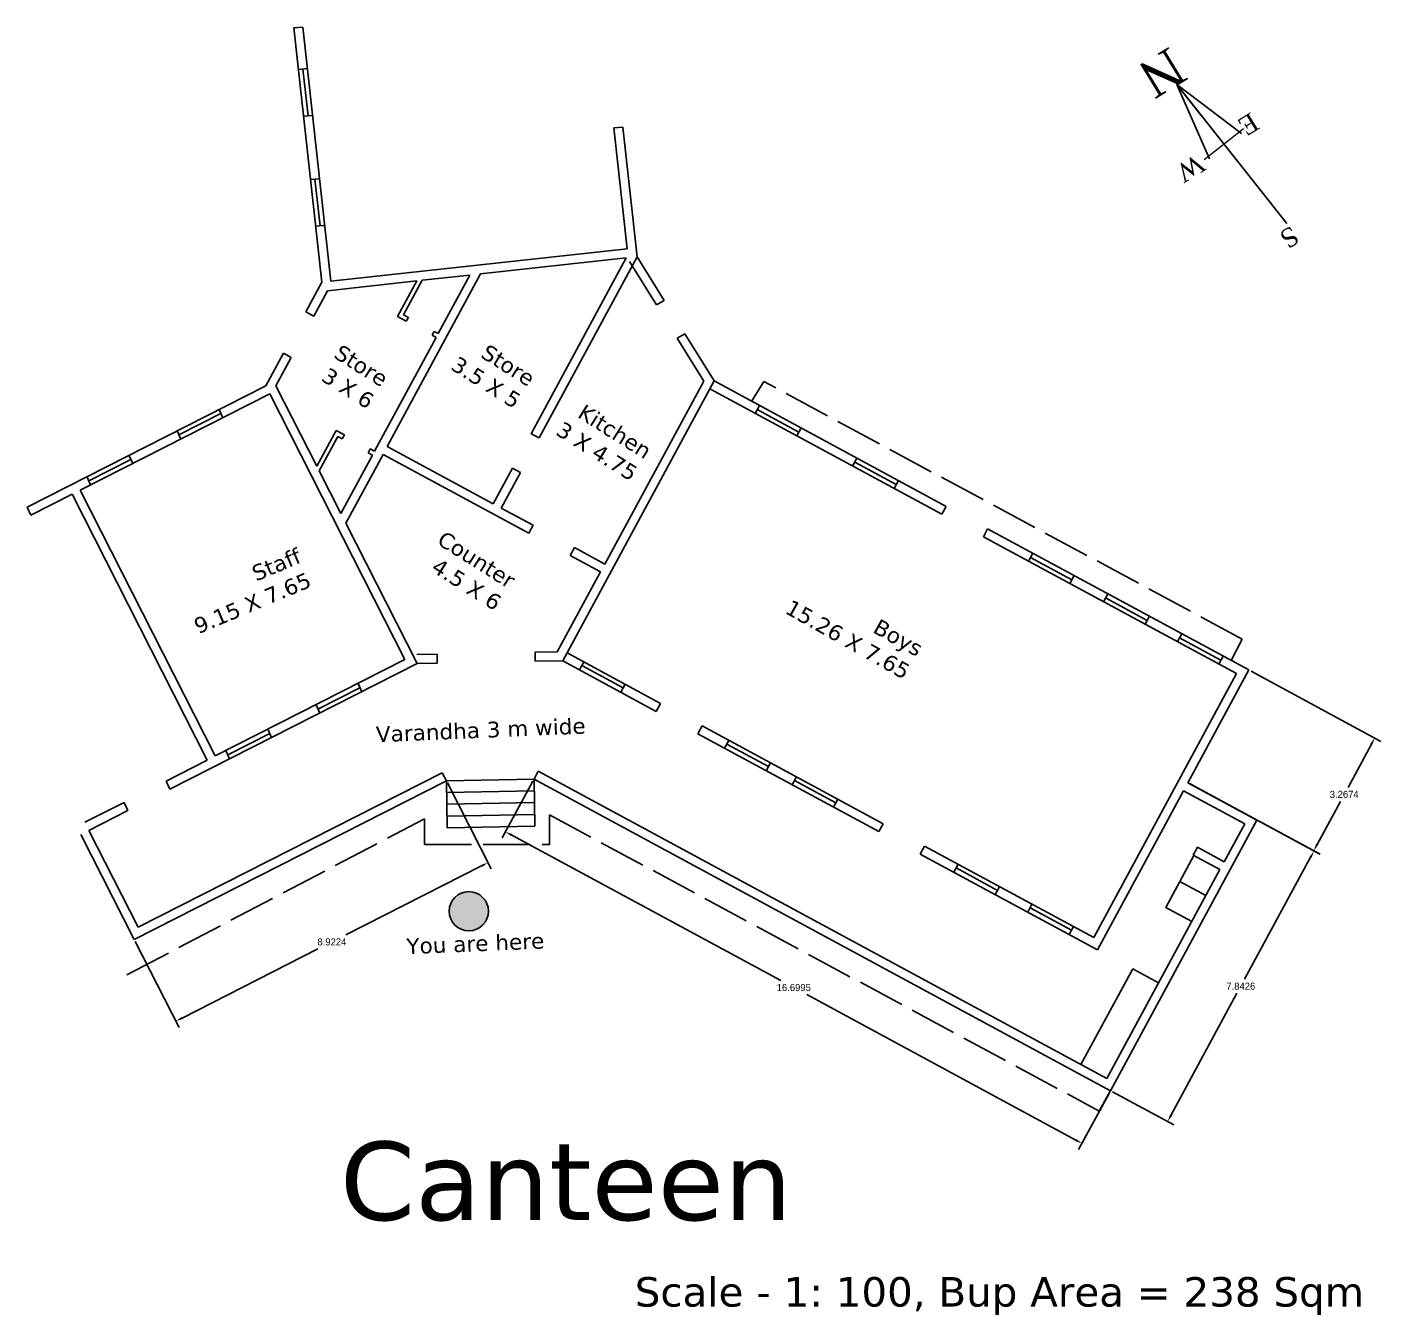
# Model space of a CAD drawing. Header units: inches. Extents: x 23 to 359, y -50 to 144.
# Drawn here: x 324.77 to 359.27, y -49.92 to -17.09 of the extents above; entities that cross this region are included whole.
import ezdxf

# ---------------------------------------------------------------- set-up
doc = ezdxf.new("R2010")
doc.units = ezdxf.units.IN
doc.header["$MEASUREMENT"] = 0
doc.linetypes.add('ACAD_ISO02W100', pattern=[15, 12, -3])
doc.layers.add('WALL', color=7, linetype='Continuous', lineweight=30)
doc.layers.add('window', color=7, linetype='Continuous', lineweight=13)
doc.styles.add('PRASAD', font='arial.ttf')
doc.dimstyles.get("Standard").update_dxf_attribs({"dimtxt": 0.18, "dimasz": 0.18, "dimexe": 0.18, "dimexo": 0.0625, "dimgap": 0.09, "dimtad": 0, "dimtih": 1, "dimtoh": 1, "dimdec": 4, "dimzin": 0, "dimdsep": 46, "dimtxsty": 'Standard', "dimcen": 0.09, "dimadec": 0, "dimazin": 0, "dimtfac": 1, "dimtdec": 4, "dimtofl": 0, "dimtmove": 0, "dimatfit": 3, "dimfxl": 1, "dimtolj": 1, "dimtzin": 0, "dimarcsym": 0})

# ---------------------------------------------------------------- blocks, each defined once
blk = doc.blocks.new('*D25')
at = {"color": 0, "lineweight": -2}
for p, q in [((335.483, -36.36), (336.596, -38.551)), ((336.354, -38.473), (332.892, -40.232)), ((327.529, -40.402), (328.642, -42.593)), ((328.721, -42.351), (332.183, -40.592))]:
    blk.add_line(p, q, dxfattribs=at)
at = {"color": 0}
for points in [[(336.341, -38.446), (336.368, -38.499), (336.515, -38.391)], [(328.707, -42.325), (328.734, -42.378), (328.56, -42.433)]]:
    blk.add_solid(points, dxfattribs=at)
at = {"layer": 'Defpoints', "color": 0}
for p in [(335.455, -36.305), (336.515, -38.391), (327.5, -40.346)]:
    blk.add_point(p, dxfattribs=at)
at = {"color": 0, "insert": (332.538, -40.412), "char_height": 0.18, "attachment_point": 5}
blk.add_mtext('\\A1;8.9224', dxfattribs=at)
blk = doc.blocks.new('*D26')
at = {"color": 0, "lineweight": -2}
for p, q in [((337.658, -36.316), (336.876, -37.762)), ((337.12, -37.69), (343.974, -41.396)), ((351.493, -45.462), (344.639, -41.756)), ((352.348, -44.26), (351.565, -45.706))]:
    blk.add_line(p, q, dxfattribs=at)
at = {"color": 0}
for points in [[(337.135, -37.663), (337.106, -37.716), (336.962, -37.604)], [(351.507, -45.436), (351.479, -45.488), (351.651, -45.548)]]:
    blk.add_solid(points, dxfattribs=at)
at = {"layer": 'Defpoints', "color": 0}
for p in [(337.688, -36.261), (352.377, -44.205), (351.651, -45.548)]:
    blk.add_point(p, dxfattribs=at)
at = {"color": 0, "insert": (344.307, -41.576), "char_height": 0.18, "attachment_point": 5}
blk.add_mtext('\\A1;16.6995', dxfattribs=at)
blk = doc.blocks.new('*D27')
at = {"color": 0, "lineweight": -2}
for p, q in [((356.163, -37.336), (357.721, -38.178)), ((357.477, -38.251), (355.795, -41.362)), ((353.918, -44.833), (355.6, -41.722)), ((352.432, -44.234), (353.99, -45.077))]:
    blk.add_line(p, q, dxfattribs=at)
at = {"color": 0}
for points in [[(357.451, -38.237), (357.503, -38.265), (357.563, -38.093)], [(353.891, -44.819), (353.944, -44.847), (353.832, -44.991)]]:
    blk.add_solid(points, dxfattribs=at)
at = {"layer": 'Defpoints', "color": 0}
for p in [(356.108, -37.306), (357.563, -38.093), (352.377, -44.205)]:
    blk.add_point(p, dxfattribs=at)
at = {"color": 0, "insert": (355.697, -41.542), "char_height": 0.18, "attachment_point": 5}
blk.add_mtext('\\A1;7.8426', dxfattribs=at)
blk = doc.blocks.new('*D28')
at = {"color": 0, "lineweight": -2}
for p, q in [((355.958, -33.51), (359.268, -35.3)), ((359.024, -35.373), (358.43, -36.472)), ((354.404, -36.384), (357.713, -38.174)), ((357.641, -37.93), (358.235, -36.832))]:
    blk.add_line(p, q, dxfattribs=at)
at = {"color": 0}
for points in [[(358.997, -35.359), (359.05, -35.387), (359.109, -35.215)], [(357.614, -37.916), (357.667, -37.945), (357.555, -38.089)]]:
    blk.add_solid(points, dxfattribs=at)
at = {"layer": 'Defpoints', "color": 0}
for p in [(355.903, -33.481), (359.109, -35.215), (354.349, -36.355)]:
    blk.add_point(p, dxfattribs=at)
at = {"color": 0, "insert": (358.332, -36.652), "char_height": 0.18, "attachment_point": 5}
blk.add_mtext('\\A1;3.2674', dxfattribs=at)

msp = doc.modelspace()

# ---------------------------------------------------------------- hatches: boundary and pattern name
msp.add_hatch(color=1).paths.add_polyline_path([(336.52565, -39.62986, 1), (335.52565, -39.62986, 1)])

# ---------------------------------------------------------------- linework, layer by layer
for p, q in [((331.7978, -17.09447), (331.56837, -17.11222)), ((332.27947, -23.59831), (331.56837, -17.11222)), ((332.5081, -23.57324), (331.7978, -17.09447)), ((331.91403, -18.15463), (331.6846, -18.17238)), ((331.79853, -18.16356), (331.92951, -19.35702)), ((332.04487, -19.34809), (331.81544, -19.36584)), ((339.95418, -19.6435), (339.72475, -19.66124)), ((340.06283, -22.74498), (339.72475, -19.66124)), ((340.31653, -22.94855), (339.95418, -19.6435)), ((332.22151, -20.95922), (331.99208, -20.97697)), ((332.10632, -20.96813), (332.2373, -22.16158)), ((332.35235, -22.15268), (332.12292, -22.17043)), ((332.5081, -23.57324), (340.06283, -22.74498)), ((336.32789, -23.38584), (340.03857, -22.97902)), ((340.03857, -22.97902), (337.61643, -27.458)), ((340.31653, -22.94855), (337.81874, -27.56741)), ((340.12104, -23.06972), (340.80581, -24.17444)), ((340.31653, -22.94855), (341.00648, -24.06162)), ((336.32789, -23.38584), (333.94949, -27.78393)), ((334.84143, -23.54881), (336.04993, -23.41631)), ((336.04993, -23.41631), (335.24536, -24.9041)), ((332.27947, -23.59831), (331.87224, -24.35134)), ((332.42441, -23.81379), (334.70245, -23.56404)), ((334.70245, -23.56404), (334.20989, -24.47488)), ((334.84143, -23.54881), (334.36575, -24.42842)), ((334.84143, -23.54881), (334.36575, -24.42842)), ((332.42441, -23.81379), (332.07456, -24.46074)), ((341.00648, -24.06162), (340.80581, -24.17444)), ((332.07456, -24.46074), (331.87224, -24.35134)), ((334.20989, -24.47488), (334.43088, -24.59439)), ((334.36575, -24.42842), (334.48558, -24.49323)), ((334.48558, -24.49323), (334.43088, -24.59439)), ((335.19066, -25.00526), (333.62357, -27.9031)), ((335.1453, -24.84999), (335.09059, -24.95115)), ((335.09059, -24.95115), (335.19066, -25.00526)), ((335.1453, -24.84999), (335.24536, -24.9041)), ((341.53382, -24.91235), (341.33315, -25.02516)), ((341.33315, -25.02516), (342.01193, -26.1202)), ((341.53382, -24.91235), (342.27766, -26.11234)), ((331.30143, -25.40688), (330.85243, -26.23716)), ((331.50374, -25.51628), (331.11211, -26.24049)), ((331.50374, -25.51628), (331.30143, -25.40688)), ((342.27766, -26.11234), (338.4199, -33.24604)), ((342.01193, -26.1202), (339.4915, -30.78094)), ((342.27766, -26.11234), (348.19131, -29.31032)), ((330.85243, -26.23716), (324.77077, -29.32739)), ((330.95662, -26.44221), (326.12462, -28.89746)), ((330.95662, -26.44221), (334.3994, -33.2177)), ((331.11211, -26.24049), (332.15023, -28.28355)), ((342.16825, -26.31465), (348.0819, -29.51263)), ((329.75715, -27.05169), (329.66287, -26.8416)), ((343.43558, -26.73852), (343.32617, -26.94083)), ((344.43366, -27.41559), (343.37812, -26.84477)), ((329.71018, -26.94702), (328.63901, -27.49103)), ((328.68609, -27.59592), (328.59181, -27.38584)), ((332.64279, -27.37272), (332.15023, -28.28355)), ((332.68925, -27.52858), (332.21357, -28.4082)), ((332.21357, -28.4082), (332.68925, -27.52858)), ((332.64279, -27.37272), (332.85683, -27.48847)), ((332.68925, -27.52858), (332.80213, -27.58962)), ((332.85683, -27.48847), (332.80213, -27.58962)), ((337.81874, -27.56741), (337.61643, -27.458)), ((344.49112, -27.30933), (344.38172, -27.51165)), ((333.51655, -27.84523), (333.46184, -27.94638)), ((333.51655, -27.84523), (333.62357, -27.9031)), ((333.94949, -27.78393), (336.65033, -29.24449)), ((327.41418, -28.11309), (326.34302, -28.6571)), ((327.46137, -28.21823), (327.36709, -28.00814)), ((333.56887, -28.00426), (332.7643, -29.49205)), ((333.84008, -27.98624), (332.89097, -29.74134)), ((333.46184, -27.94638), (333.56887, -28.00426)), ((333.84008, -27.98624), (337.55386, -29.99458)), ((345.91606, -28.07991), (345.80665, -28.28222)), ((346.91414, -28.75698), (345.8586, -28.18617)), ((326.39031, -28.76246), (326.29602, -28.55237)), ((332.21357, -28.4082), (332.7643, -29.49205)), ((337.14075, -28.33762), (336.65033, -29.24449)), ((337.34306, -28.44703), (336.85264, -29.3539)), ((337.34306, -28.44703), (337.14075, -28.33762)), ((326.12462, -28.89746), (329.5674, -35.67295)), ((346.9716, -28.65073), (346.8622, -28.85304)), ((325.91957, -29.00165), (324.86505, -29.53747)), ((325.91957, -29.00165), (329.36235, -35.77714)), ((348.19131, -29.31032), (348.0819, -29.51263)), ((324.86505, -29.53747), (324.77077, -29.32739)), ((336.85264, -29.3539), (337.66327, -29.79227)), ((332.89097, -29.74134), (334.70863, -33.31856)), ((337.66327, -29.79227), (337.55386, -29.99458)), ((349.24685, -29.88113), (349.13744, -30.08345)), ((349.24685, -29.88113), (355.90295, -33.48062)), ((349.13744, -30.08345), (355.59123, -33.57352)), ((338.71881, -30.36308), (338.60941, -30.5654)), ((338.60941, -30.5654), (339.38209, -30.98325)), ((338.71881, -30.36308), (339.4915, -30.78094)), ((350.39797, -30.50363), (350.28856, -30.70595)), ((351.39605, -31.1807), (350.3405, -30.60989)), ((339.38209, -30.98325), (338.28136, -33.01871)), ((351.45351, -31.07445), (351.3441, -31.27676)), ((352.3114, -31.53838), (352.202, -31.74069)), ((353.30948, -32.21545), (352.25394, -31.64464)), ((353.36694, -32.1092), (353.25754, -32.31151)), ((354.19205, -32.5554), (354.08265, -32.75771)), ((355.19013, -33.23247), (354.13459, -32.66165)), ((334.70414, -33.0886), (335.21618, -33.0786)), ((335.21692, -33.30863), (335.21618, -33.0786)), ((337.71604, -33.02975), (338.28136, -33.01871)), ((337.71678, -33.25978), (337.71604, -33.02975)), ((338.5293, -33.04373), (340.91288, -34.33272)), ((334.70863, -33.31856), (328.40629, -36.52092)), ((334.3994, -33.2177), (329.5674, -35.67295)), ((334.70863, -33.31856), (335.21692, -33.30863)), ((337.71678, -33.25978), (338.4199, -33.24604)), ((338.4199, -33.24604), (340.80348, -34.53503)), ((338.95523, -33.27406), (338.84582, -33.47638)), ((339.96034, -33.93815), (338.90479, -33.36733)), ((355.24759, -33.12621), (355.13819, -33.32853)), ((355.59123, -33.57352), (351.95228, -40.3026)), ((355.90295, -33.48062), (354.34869, -36.35472)), ((333.2523, -33.93243), (332.18106, -34.47625)), ((333.29839, -34.03513), (333.20411, -33.82505)), ((340.01077, -33.84488), (339.90137, -34.04719)), ((332.22733, -34.57937), (332.13305, -34.36928)), ((340.91288, -34.33272), (340.80348, -34.53503)), ((330.95613, -35.0981), (329.88489, -35.64193)), ((331.00261, -35.20167), (330.90833, -34.99159)), ((341.96842, -34.90354), (341.85902, -35.10585)), ((341.85902, -35.10585), (346.47332, -37.60117)), ((341.96842, -34.90354), (346.58272, -37.39886)), ((342.65493, -35.27479), (342.54552, -35.4771)), ((343.66004, -35.93887), (342.60449, -35.36805)), ((329.36235, -35.77714), (328.31201, -36.31084)), ((329.93155, -35.7459), (329.83727, -35.53582)), ((343.71047, -35.8456), (343.60107, -36.04791)), ((335.34512, -36.10223), (327.60105, -40.03716)), ((335.45466, -36.30456), (335.34512, -36.10223)), ((337.68818, -36.26091), (337.79758, -36.0586)), ((337.79758, -36.0586), (352.28448, -43.89282)), ((344.37606, -36.20554), (344.26666, -36.40785)), ((335.45466, -36.30456), (327.5002, -40.3464)), ((328.40629, -36.52092), (328.31201, -36.31084)), ((335.45466, -36.30456), (337.68818, -36.26091)), ((335.45466, -36.30456), (335.47811, -37.50433)), ((335.46052, -36.6045), (337.69404, -36.56086)), ((337.68818, -36.26091), (352.37738, -44.20454)), ((337.68818, -36.26091), (337.71162, -37.46068)), ((345.38117, -36.86962), (344.32563, -36.29881)), ((354.23929, -36.55703), (353.71604, -37.52461)), ((355.79621, -37.39898), (354.23929, -36.55703)), ((356.10793, -37.30608), (354.34869, -36.35472)), ((327.24095, -36.85507), (326.24206, -37.36263)), ((327.33523, -37.06515), (327.24095, -36.85507)), ((335.46638, -36.90444), (337.6999, -36.8608)), ((345.43161, -36.77636), (345.3222, -36.97867)), ((327.33523, -37.06515), (326.34625, -37.56767)), ((335.47225, -37.20438), (337.70576, -37.16074)), ((326.34625, -37.56767), (327.60105, -40.03716)), ((335.47811, -37.50433), (337.71162, -37.46068)), ((346.58272, -37.39886), (346.47332, -37.60117)), ((353.71604, -37.52461), (352.04519, -40.61432)), ((356.10793, -37.30608), (352.37738, -44.20454)), ((355.79621, -37.39898), (355.27296, -38.36656)), ((326.1412, -37.67186), (327.5002, -40.3464)), ((347.63826, -37.96967), (347.52886, -38.17198)), ((347.52886, -38.17198), (352.04519, -40.61432)), ((347.63826, -37.96967), (351.95228, -40.3026)), ((354.50384, -38.21212), (353.79033, -39.53154)), ((354.50384, -38.21212), (353.79033, -39.53154)), ((354.59566, -38.00029), (354.48625, -38.2026)), ((355.16356, -38.56887), (354.48625, -38.2026)), ((355.27296, -38.36656), (354.59566, -38.00029)), ((348.49616, -38.4336), (348.38675, -38.63592)), ((349.50127, -39.09769), (348.44572, -38.52687)), ((355.16356, -38.56887), (352.28448, -43.89282)), ((354.8068, -39.22859), (354.12949, -38.86232)), ((349.5517, -39.00442), (349.4423, -39.20673)), ((350.37681, -39.45062), (350.2674, -39.65293)), ((351.38192, -40.1147), (350.32637, -39.54389)), ((354.45004, -39.8883), (353.77273, -39.52203)), ((351.43235, -40.02144), (351.32295, -40.22375)), ((352.9424, -41.09952), (351.62476, -43.53606)), ((352.9424, -41.09952), (353.60211, -41.45628)), ((352.37957, -44.20005), (352.09216, -44.72177))]:
    msp.add_line(p, q)
at = {"linetype": 'ACAD_ISO02W100', "ltscale": 0.1}
for p, q in [((343.5459, -26.13009), (343.23083, -26.63857)), ((355.7335, -32.69345), (343.5459, -26.13009)), ((355.44983, -33.23491), (355.7335, -32.69345)), ((338.07993, -37.93279), (338.07993, -37.17157)), ((338.07993, -37.17157), (352.09216, -44.72177)), ((327.30893, -41.2545), (334.89365, -37.27537)), ((334.89365, -37.27537), (334.89365, -37.93279)), ((334.89365, -37.93279), (338.07993, -37.93279))]:
    msp.add_line(p, q, dxfattribs=at)
msp.add_circle((336.02565, -39.62986), 0.5)
at = {"layer": 'window'}
msp.add_line((354.76605, -20.47154), (355.7661, -19.67825), dxfattribs=at)

# ---------------------------------------------------------------- texts
at = {"char_height": 0.4, "attachment_point": 3}
for s, insert, width, rotation in [('{\\fVerdana|b0|i0|c0|p34;Store\\P3 X 6}', (334.01164, -25.94138), 5.3210924, 327.832503), ('{\\fVerdana|b0|i0|c0|p34;Store\\P3.5 X 5}', (337.75399, -25.93309), 5.3210924, 327.832503), ('{\\fVerdana|b0|i0|c0|p34;Kitchen\\P3 X 4.75}', (340.72668, -27.78154), 5.3210924, 327.832503), ('{\\fVerdana|b0|i0|c0|p34;Counter\\P4.5 X 6}', (337.25773, -31.08078), 5.3210924, 327.832503), ('{\\fVerdana|b0|i0|c0|p34;Staff\\P9.15 X 7.65}', (331.63709, -30.35902), 5.3210924, 22.813235), ('{\\fVerdana|b0|i0|c0|p34;Boys\\P15.26 X 7.65}', (347.64243, -32.80473), 5.3210924, 330.714155), ('{\\fVerdana|b0|i0|c0|p34;Varandha 3 m wide}', (338.99301, -34.70057), 6.6308903, 2.37994), ('{\\fVerdana|b0|i0|c0|p34;You are here}', (337.94004, -40.17959), 6.6308903, 2.37994)]:
    msp.add_mtext(s, dxfattribs=dict(at, insert=insert, width=width, rotation=rotation))
at = {"width": 174.942963, "attachment_point": 1}
for s, insert, char_height in [('{\\fVerdana|b0|i0|c0|p34;Canteen}', (332.74025, -45.50052), 2), ('{\\fVerdana|b0|i0|c0|p34;Scale - 1: 100, Bup Area = 238 Sqm}', (340.25456, -48.95478), 0.75)]:
    msp.add_mtext(s, dxfattribs=dict(at, insert=insert, char_height=char_height))
at = {"layer": 'WALL', "insert": (357.2337, -22.55443), "char_height": 0.4786827, "width": 1.2082117, "attachment_point": 1, "rotation": 211.551315, "style": 'PRASAD'}
msp.add_mtext('{\\fTimes New Roman|b0|i0|c0|p18;S}', dxfattribs=at)
at = {"layer": 'window', "attachment_point": 1, "rotation": 211.551315, "style": 'PRASAD'}
for s, insert, char_height, width in [('{\\fTimes New Roman|b0|i0|c0|p18;N}', (354.39166, -18.39697), 0.9573654, 2.4164234), ('{\\fTimes New Roman|b0|i0|c0|p18;E}', (356.20954, -19.66358), 0.4786827, 1.2082117), ('{\\fTimes New Roman|b0|i0|c0|p18;W}', (354.83156, -20.72064), 0.4786827, 1.2082117)]:
    msp.add_mtext(s, dxfattribs=dict(at, insert=insert, char_height=char_height, width=width))

# ---------------------------------------------------------------- dimensions: what is measured, and where the dimension line sits
for p1, p2, distance, picture, middle in [((354.34869, -36.35472), (355.90295, -33.48062), -3.64524, '*D28', (358.33224, -36.65163)), ((327.5002, -40.3464), (335.45466, -36.30456), -2.34031, '*D25', (332.53758, -40.41189)), ((337.68818, -36.26091), (352.37738, -44.20454), -1.5268, '*D26', (344.30651, -41.57573)), ((352.37738, -44.20454), (356.10793, -37.30608), -1.6537, '*D27', (355.69729, -41.54194))]:
    dim = msp.add_aligned_dim(p1=p1, p2=p2, distance=distance, dimstyle='Standard')
    dim.commit()
    dim.dimension.update_dxf_attribs({"geometry": picture, "text_midpoint": middle})

# ---------------------------------------------------------------- leaders
at = {"layer": 'window'}
msp.add_leader([(354.06511, -18.56092), (356.87347, -22.10122)], dimstyle='Standard', override={"dimasz": 2, "dimgap": 1, "dimtad": 0, "dimldrblk": 'Open30'}, dxfattribs=at)

doc.saveas('drawing.dxf')
